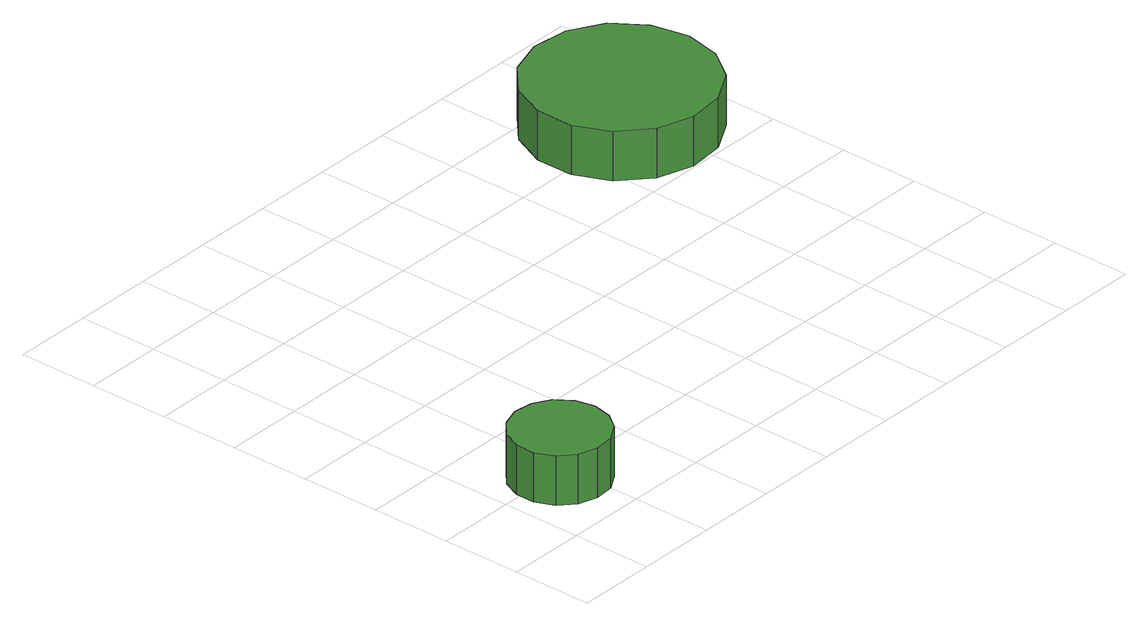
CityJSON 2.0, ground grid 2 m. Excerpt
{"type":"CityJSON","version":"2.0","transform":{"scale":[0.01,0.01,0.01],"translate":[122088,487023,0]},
"CityObjects":{
"tree1":{"type":"SolitaryVegetationObject","attributes":{"function":"something"},"geometry":[{"type":"MultiSurface","lod":"1","boundaries":[[[0,1,2,3,4,5,6,7,8,9,10,11,12,13,14]],[[15,16,17,18,19,20,21,22,23,24,25,26,27,28,29]],[[0,29,28,1]],[[1,28,27,2]],[[2,27,26,3]],[[3,26,25,4]],[[4,25,24,5]],[[5,24,23,6]],[[6,23,22,7]],[[7,22,21,8]],[[8,21,20,9]],[[9,20,19,10]],[[10,19,18,11]],[[11,18,17,12]],[[12,17,16,13]],[[13,16,15,14]],[[14,15,29,0]]]}]},
"tree2":{"type":"SolitaryVegetationObject","attributes":{"function":"something"},"geometry":[{"type":"MultiSurface","lod":"1","boundaries":[[[30,31,32,33,34,35,36,37,38,39,40,41,42,43,44]],[[45,46,47,48,49,50,51,52,53,54,55,56,57,58,59]],[[30,59,58,31]],[[31,58,57,32]],[[32,57,56,33]],[[33,56,55,34]],[[34,55,54,35]],[[35,54,53,36]],[[36,53,52,37]],[[37,52,51,38]],[[38,51,50,39]],[[39,50,49,40]],[[40,49,48,41]],[[41,48,47,42]],[[42,47,46,43]],[[43,46,45,44]],[[44,45,59,30]]]}]}
},
"vertices":[
[282,185,188],[272,233,188],[243,273,188],[201,297,188],[152,303,188],[105,287,188],[68,254,188],[48,209,188],[48,160,188],[68,115,188],[105,82,188],[152,67,188],[201,72,188],[243,97,188],[272,137,188],[272,137,63],[243,97,63],[201,72,63],[152,67,63],[105,82,63],[68,115,63],[48,160,63],[48,209,63],[68,254,63],[105,287,63],[152,303,63],[201,297,63],[243,273,63],[272,233,63],[282,185,63],
[1582,1022,196],[1562,1115,196],[1507,1192,196],[1425,1239,196],[1331,1249,196],[1241,1220,196],[1170,1156,196],[1132,1070,196],[1132,975,196],[1170,889,196],[1241,825,196],[1331,796,196],[1425,806,196],[1507,853,196],[1562,930,196],[1562,930,71],[1507,853,71],[1425,806,71],[1331,796,71],[1241,825,71],[1170,889,71],[1132,975,71],[1132,1070,71],[1170,1156,71],[1241,1220,71],[1331,1249,71],[1425,1239,71],[1507,1192,71],[1562,1115,71],[1582,1022,71]
]}
